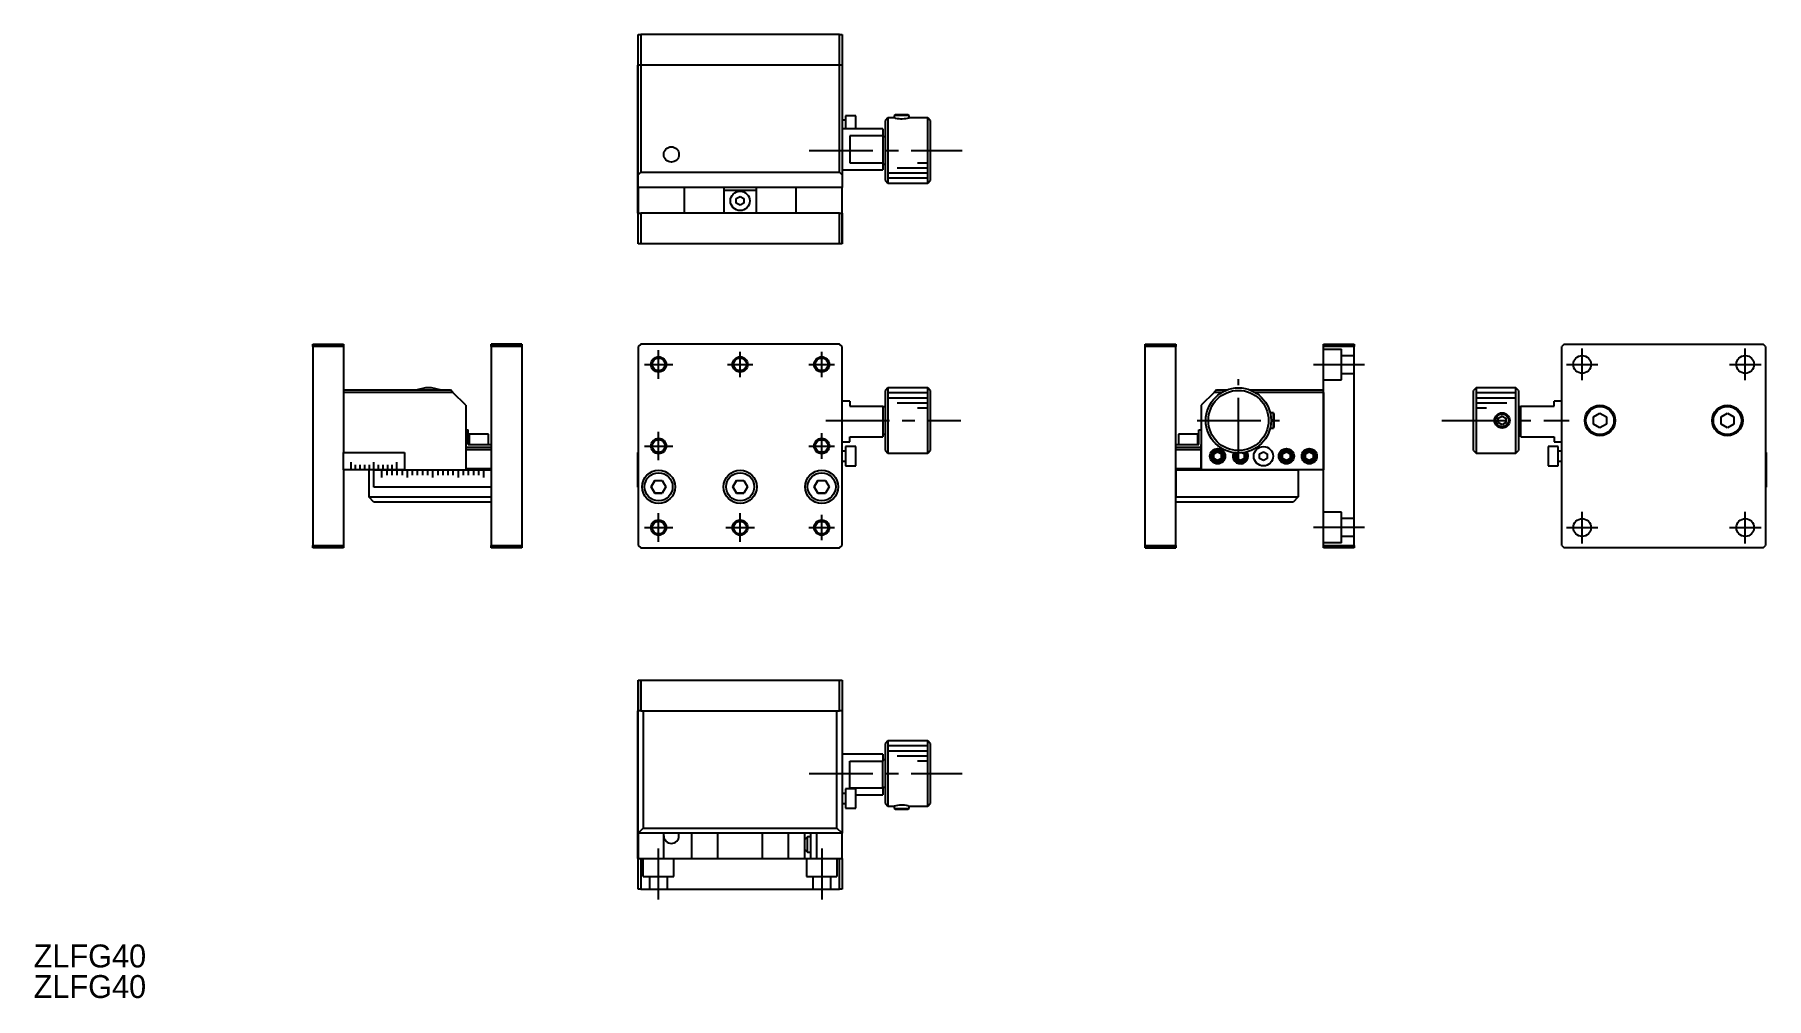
# Model space of a CAD drawing. Extents: x 55 to 395, y 7 to 196.
import ezdxf

# ---------------------------------------------------------------- set-up
doc = ezdxf.new("R2010")
doc.units = 0
doc.header["$LTSCALE"] = 10
doc.linetypes.add('CENTER', pattern=[2, 1.25, -0.25, 0.25, -0.25])
doc.linetypes.add('DASHED', pattern=[3.5, 2, -1.5])
doc.layers.get('0').update_dxf_attribs({"linetype": 'CONTINUOUS'})
doc.layers.add('CENTER', color=1, linetype='CENTER')
doc.styles.get("Standard").update_dxf_attribs({"font": 'FGP教科書体NT-M'})

msp = doc.modelspace()

# ---------------------------------------------------------------- linework, layer by layer
at = {"color": 7, "linetype": 'CONTINUOUS'}
for p, q in [((173.213137, 190.156181), (173.213137, 196.156181)), ((173.213137, 196.156181), (173.713137, 196.156181)), ((173.713137, 196.156181), (173.713137, 190.156181)), ((212.713137, 196.156181), (173.713137, 196.156181)), ((212.713137, 190.156181), (212.713137, 196.156181)), ((212.713137, 196.156181), (213.213137, 196.156181)), ((213.213137, 196.156181), (213.213137, 190.156181)), ((173.063137, 190.156181), (173.063137, 178.156181)), ((173.063137, 190.156181), (173.213137, 190.156181)), ((173.713137, 190.156181), (173.213137, 190.156181)), ((173.213137, 168.656181), (173.213137, 190.156181)), ((212.713137, 190.156181), (173.713137, 190.156181)), ((173.713137, 190.156181), (173.713137, 169.156181)), ((213.213137, 190.156181), (212.713137, 190.156181)), ((212.713137, 169.156181), (212.713137, 190.156181)), ((213.213137, 190.156181), (213.213137, 168.656181)), ((213.913137, 180.256181), (213.913137, 177.656181)), ((215.913137, 180.256181), (213.913137, 180.256181)), ((215.913137, 177.656181), (215.913137, 180.256181)), ((223.663137, 180.444048), (223.413137, 180.319048)), ((226.413137, 180.319048), (223.413137, 180.319048)), ((223.413137, 180.319048), (223.413137, 179.844068)), ((226.163137, 180.444048), (223.663137, 180.444048)), ((226.413137, 180.319048), (226.163137, 180.444048)), ((226.413137, 179.844068), (226.413137, 180.319048)), ((173.063137, 178.156181), (173.213137, 178.156181)), ((173.063137, 178.146181), (173.063137, 177.656181)), ((173.063137, 177.656181), (173.063137, 176.656181)), ((213.913137, 179.356181), (213.213137, 179.356181)), ((221.213137, 177.656181), (213.213137, 177.656181)), ((221.213137, 177.656181), (221.213137, 176.301932)), ((222.213137, 179.844048), (221.713137, 179.344048)), ((221.713137, 167.544048), (221.713137, 179.344048)), ((222.213137, 179.844048), (222.213137, 167.044048)), ((223.413137, 179.844048), (222.213137, 179.844048)), ((230.013137, 179.844048), (226.413137, 179.844048)), ((230.013137, 167.044048), (230.013137, 179.844048)), ((230.513137, 179.344048), (230.013137, 179.844048)), ((230.513137, 179.344048), (230.513137, 167.544048)), ((173.063137, 176.656181), (173.063137, 175.656181)), ((173.063137, 175.656181), (173.063137, 174.656181)), ((173.063137, 174.656181), (173.063137, 173.656181)), ((173.063137, 173.656181), (173.063137, 172.656181)), ((214.713137, 176.301932), (214.713137, 171.010429)), ((221.213137, 176.301932), (214.713137, 176.301932)), ((221.213137, 176.301932), (221.213137, 171.010429)), ((221.713137, 176.144048), (221.213137, 176.144048)), ((173.063137, 172.656181), (173.063137, 171.656181)), ((173.063137, 171.656181), (173.063137, 170.656181)), ((173.063137, 170.656181), (173.063137, 169.656181)), ((214.713137, 171.010429), (221.213137, 171.010429)), ((221.213137, 171.010429), (221.213137, 169.656181)), ((221.213137, 170.744048), (221.713137, 170.744048)), ((173.063137, 169.656181), (173.063137, 168.656181)), ((173.063137, 168.656181), (173.063137, 167.656181)), ((173.063137, 167.656181), (173.063137, 166.656181)), ((173.063137, 166.656181), (173.063137, 165.656181)), ((173.213137, 168.656181), (173.713137, 169.156181)), ((173.213137, 166.156181), (173.213137, 168.656181)), ((173.713137, 169.156181), (212.713137, 169.156181)), ((212.713137, 169.156181), (213.213137, 168.656181)), ((213.213137, 169.656181), (221.213137, 169.656181)), ((213.213137, 168.656181), (213.213137, 166.156181)), ((221.713137, 167.544048), (222.213137, 167.044048)), ((222.213137, 167.044048), (230.013137, 167.044048)), ((230.013137, 167.044048), (230.513137, 167.544048)), ((173.063137, 165.656181), (173.063137, 164.656181)), ((173.063137, 164.656181), (173.063137, 163.656181)), ((173.063137, 163.656181), (173.063137, 162.656181)), ((173.213137, 166.156181), (173.213137, 161.156181)), ((213.213137, 166.156181), (173.213137, 166.156181)), ((173.213137, 166.156181), (173.213137, 161.156181)), ((182.213137, 166.156181), (182.213137, 161.156181)), ((190.013137, 166.156181), (190.013137, 165.656181)), ((190.013137, 165.656181), (196.413137, 165.656181)), ((190.013137, 165.656181), (190.013137, 161.156181)), ((192.463137, 163.989193), (193.213137, 164.422206)), ((192.463137, 163.123168), (192.463137, 163.989193)), ((193.213137, 162.690155), (192.463137, 163.123168)), ((193.213137, 164.422206), (193.963137, 163.989193)), ((193.963137, 163.123168), (193.213137, 162.690155)), ((193.963137, 163.989193), (193.963137, 163.123168)), ((196.413137, 165.656181), (196.413137, 166.156181)), ((196.413137, 161.156181), (196.413137, 165.656181)), ((204.213137, 161.156181), (204.213137, 166.156181)), ((213.213137, 161.156181), (213.213137, 166.156181)), ((173.063137, 162.656181), (173.063137, 161.156181)), ((173.063137, 161.156181), (173.213137, 161.156181)), ((173.213137, 155.156181), (173.213137, 161.156181)), ((173.213137, 161.156181), (173.713137, 161.156181)), ((173.713137, 161.156181), (173.713137, 155.156181)), ((212.713137, 161.156181), (173.713137, 161.156181)), ((212.713137, 155.156181), (212.713137, 161.156181)), ((212.713137, 161.156181), (213.213137, 161.156181)), ((213.213137, 155.156181), (213.213137, 161.156181)), ((213.213137, 161.156181), (213.213137, 155.156181)), ((173.713137, 155.156181), (173.213137, 155.156181)), ((212.713137, 155.156181), (173.713137, 155.156181)), ((213.213137, 155.156181), (212.713137, 155.156181)), ((109.357375, 135.474184), (115.357375, 135.474184)), ((109.357375, 134.974184), (109.357375, 135.474184)), ((115.357375, 134.974184), (109.357375, 134.974184)), ((109.357375, 134.974184), (109.357375, 95.974184)), ((115.357375, 135.474184), (115.357375, 134.974184)), ((115.357375, 134.974184), (115.357375, 125.974184)), ((144.357375, 134.974184), (144.357375, 135.474184)), ((144.357375, 135.474184), (150.357375, 135.474184)), ((150.357375, 135.474184), (144.357375, 135.474184)), ((150.357375, 134.974184), (144.357375, 134.974184)), ((144.357375, 134.974184), (144.357375, 110.774184)), ((150.357375, 135.474184), (150.357375, 134.974184)), ((150.357375, 134.974184), (150.357375, 95.974184)), ((173.713137, 135.474184), (173.213137, 134.974184)), ((173.213137, 134.974184), (173.213137, 95.974184)), ((212.713137, 135.474184), (173.713137, 135.474184)), ((213.213137, 134.974184), (212.713137, 135.474184)), ((213.213137, 95.974184), (213.213137, 134.974184)), ((272.708508, 135.474184), (278.708508, 135.474184)), ((272.708508, 134.974184), (272.708508, 135.474184)), ((278.708508, 134.974184), (272.708508, 134.974184)), ((272.708508, 95.974184), (272.708508, 134.974184)), ((278.708508, 135.474184), (278.708508, 134.974184)), ((278.708508, 110.774184), (278.708508, 134.974184)), ((307.708508, 135.474184), (313.708508, 135.474184)), ((307.708508, 134.974184), (307.708508, 135.474184)), ((313.708508, 134.974184), (307.708508, 134.974184)), ((307.708508, 125.974184), (307.708508, 134.974184)), ((313.708508, 135.474184), (313.708508, 134.974184)), ((313.708508, 95.974184), (313.708508, 134.974184)), ((354.945854, 135.474184), (354.445854, 134.974184)), ((354.445854, 95.974184), (354.445854, 134.974184)), ((354.945854, 135.474184), (393.945854, 135.474184)), ((394.445854, 134.974184), (393.945854, 135.474184)), ((394.445854, 134.974184), (394.445854, 95.974184)), ((115.357375, 126.474184), (136.357375, 126.474184)), ((115.357375, 125.974184), (115.357375, 114.174184)), ((115.357375, 125.974184), (115.357375, 114.174184)), ((136.857375, 125.974184), (115.357375, 125.974184)), ((136.857375, 125.974184), (136.357375, 126.474184)), ((139.357375, 123.474184), (136.857375, 125.974184)), ((222.213137, 126.886316), (221.713137, 126.386316)), ((221.713137, 120.486316), (221.713137, 126.386316)), ((230.013137, 126.886316), (222.213137, 126.886316)), ((222.213137, 126.886316), (222.213137, 120.486316)), ((230.513137, 126.386316), (230.013137, 126.886316)), ((230.013137, 114.086316), (230.013137, 126.886316)), ((230.513137, 126.386316), (230.513137, 114.586316)), ((286.208508, 125.974184), (283.708508, 123.474184)), ((286.708508, 126.474184), (286.208508, 125.974184)), ((287.703459, 125.974184), (286.208508, 125.974184)), ((286.708508, 126.474184), (288.736855, 126.474184)), ((293.255898, 126.474184), (307.708508, 126.474184)), ((307.708508, 125.974184), (294.289293, 125.974184)), ((307.708508, 110.774184), (307.708508, 125.974184)), ((307.708508, 125.974184), (307.708508, 110.774184)), ((337.645854, 126.886316), (337.145854, 126.386316)), ((337.145854, 120.486316), (337.145854, 126.386316)), ((345.445854, 126.886316), (337.645854, 126.886316)), ((337.645854, 126.886316), (337.645854, 120.486316)), ((345.945854, 126.386316), (345.445854, 126.886316)), ((345.445854, 114.086316), (345.445854, 126.886316)), ((345.945854, 126.386316), (345.945854, 114.586316)), ((139.357375, 123.474184), (139.357375, 110.774184)), ((214.713137, 124.274184), (213.213137, 124.274184)), ((214.713137, 124.274184), (214.713137, 123.274184)), ((214.713137, 123.274184), (221.213137, 123.274184)), ((221.213137, 123.274184), (221.213137, 117.274184)), ((221.713137, 123.186316), (221.213137, 123.186316)), ((283.708508, 123.474184), (283.708508, 110.774184)), ((346.445854, 123.186316), (345.945854, 123.186316)), ((346.445854, 117.274184), (346.445854, 123.274184)), ((346.445854, 123.274184), (352.945854, 123.274184)), ((352.945854, 123.274184), (352.945854, 124.274184)), ((354.445854, 124.274184), (352.945854, 124.274184)), ((221.713137, 114.586316), (221.713137, 120.486316)), ((222.213137, 120.486316), (222.213137, 114.086316)), ((297.218242, 118.986316), (297.871376, 118.986316)), ((297.871376, 121.986316), (297.218256, 121.986316)), ((297.871376, 120.486316), (297.871376, 121.986316)), ((297.996376, 121.736316), (297.871376, 121.986316)), ((297.871376, 118.986316), (297.871376, 120.486316)), ((297.871376, 118.986316), (297.996376, 119.236316)), ((297.996376, 120.486316), (297.996376, 121.736316)), ((297.996376, 119.236316), (297.996376, 120.486316)), ((337.145854, 114.586316), (337.145854, 120.486316)), ((337.645854, 120.486316), (337.645854, 114.086316)), ((341.995854, 120.919329), (342.745854, 121.352342)), ((341.995854, 120.053304), (341.995854, 120.919329)), ((342.745854, 119.620291), (341.995854, 120.053304)), ((342.745854, 121.352342), (343.495854, 120.919329)), ((343.495854, 120.053304), (342.745854, 119.620291)), ((343.495854, 120.919329), (343.495854, 120.053304)), ((360.695854, 121.195872), (361.945854, 121.91756)), ((360.695854, 119.752496), (360.695854, 121.195872)), ((361.945854, 119.030809), (360.695854, 119.752496)), ((361.945854, 121.91756), (363.195854, 121.195872)), ((363.195854, 119.752496), (361.945854, 119.030809)), ((363.195854, 121.195872), (363.195854, 119.752496)), ((385.695854, 121.195872), (386.945854, 121.91756)), ((385.695854, 119.752496), (385.695854, 121.195872)), ((386.945854, 119.030809), (385.695854, 119.752496)), ((386.945854, 121.91756), (388.195854, 121.195872)), ((388.195854, 119.752496), (386.945854, 119.030809)), ((388.195854, 121.195872), (388.195854, 119.752496)), ((139.357375, 118.624184), (139.857375, 118.624184)), ((139.857375, 115.774184), (139.857375, 118.624184)), ((139.857375, 115.774184), (144.357375, 115.774184)), ((141.957375, 117.774184), (140.057375, 117.774184)), ((140.057375, 117.774184), (140.057375, 115.774184)), ((143.857375, 117.774184), (141.957375, 117.774184)), ((143.857375, 115.774184), (143.857375, 117.774184)), ((213.213137, 116.274184), (214.713137, 116.274184)), ((214.713137, 116.274184), (214.713137, 117.274184)), ((214.713137, 117.274184), (221.213137, 117.274184)), ((221.213137, 117.786316), (221.713137, 117.786316)), ((278.708508, 115.774184), (283.208508, 115.774184)), ((283.008508, 117.774184), (279.208508, 117.774184)), ((279.208508, 117.774184), (279.208508, 115.774184)), ((283.008508, 115.774184), (283.008508, 117.774184)), ((283.208508, 115.774184), (283.208508, 118.624184)), ((283.208508, 118.624184), (283.708508, 118.624184)), ((283.708508, 111.274184), (283.708508, 115.774184)), ((345.945854, 117.786316), (346.445854, 117.786316)), ((346.445854, 117.274184), (352.945854, 117.274184)), ((352.945854, 117.274184), (352.945854, 116.274184)), ((352.945854, 116.274184), (354.445854, 116.274184)), ((115.357375, 110.774184), (115.357375, 114.174184)), ((115.357375, 114.174184), (127.357375, 114.174184)), ((127.357375, 114.174184), (127.357375, 110.774184)), ((139.357375, 115.274184), (144.357375, 115.274184)), ((144.357375, 114.695723), (139.357375, 114.695723)), ((173.063137, 114.174184), (173.213137, 114.174184)), ((173.063137, 114.174184), (173.063137, 110.774184)), ((213.913137, 114.474184), (213.213137, 114.474184)), ((213.213137, 112.474184), (213.913137, 112.474184)), ((215.913137, 115.374184), (213.913137, 115.374184)), ((213.913137, 115.374184), (213.913137, 111.574184)), ((215.913137, 111.574184), (215.913137, 115.374184)), ((221.713137, 114.586316), (222.213137, 114.086316)), ((222.213137, 114.086316), (230.013137, 114.086316)), ((230.013137, 114.086316), (230.513137, 114.586316)), ((278.708508, 115.274184), (283.708508, 115.274184)), ((283.708508, 114.695723), (278.708508, 114.695723)), ((286.158508, 113.907197), (286.908508, 114.34021)), ((286.158508, 113.041172), (286.158508, 113.907197)), ((286.908508, 112.608159), (286.158508, 113.041172)), ((286.908508, 114.34021), (287.658508, 113.907197)), ((287.658508, 113.907197), (286.908508, 114.34021)), ((287.658508, 113.041172), (286.908508, 112.608159)), ((286.908508, 112.608159), (287.658508, 113.041172)), ((287.658508, 113.907197), (287.658508, 113.041172)), ((287.658508, 113.041172), (287.658508, 113.907197)), ((290.658508, 113.907197), (290.968854, 114.086375)), ((290.658508, 113.041172), (290.658508, 113.907197)), ((291.408508, 112.608159), (290.658508, 113.041172)), ((292.158508, 113.041172), (291.408508, 112.608159)), ((291.408508, 112.608159), (292.158508, 113.041172)), ((291.767505, 114.132942), (292.158508, 113.907197)), ((292.158508, 113.907197), (291.767505, 114.132942)), ((292.158508, 113.907197), (292.158508, 113.041172)), ((292.158508, 113.041172), (292.158508, 113.907197)), ((295.158508, 113.907197), (295.908508, 114.34021)), ((295.158508, 113.041172), (295.158508, 113.907197)), ((295.908508, 112.608159), (295.158508, 113.041172)), ((295.908508, 114.34021), (296.658508, 113.907197)), ((296.658508, 113.041172), (295.908508, 112.608159)), ((296.658508, 113.907197), (296.658508, 113.041172)), ((299.658508, 113.907197), (300.408508, 114.34021)), ((299.658508, 113.041172), (299.658508, 113.907197)), ((300.408508, 112.608159), (299.658508, 113.041172)), ((300.408508, 114.34021), (301.158508, 113.907197)), ((301.158508, 113.041172), (300.408508, 112.608159)), ((301.158508, 113.907197), (301.158508, 113.041172)), ((304.158508, 113.907197), (304.908508, 114.34021)), ((304.158508, 113.041172), (304.158508, 113.907197)), ((304.908508, 112.608159), (304.158508, 113.041172)), ((304.908508, 114.34021), (305.658508, 113.907197)), ((305.658508, 113.041172), (304.908508, 112.608159)), ((305.658508, 113.907197), (305.658508, 113.041172)), ((337.145854, 114.586316), (337.645854, 114.086316)), ((337.645854, 114.086316), (345.445854, 114.086316)), ((345.445854, 114.086316), (345.945854, 114.586316)), ((353.745854, 115.374184), (351.745854, 115.374184)), ((351.745854, 115.374184), (351.745854, 113.474184)), ((351.745854, 113.474184), (351.745854, 111.574184)), ((353.745854, 113.474184), (353.745854, 115.374184)), ((354.445854, 114.474184), (353.745854, 114.474184)), ((353.745854, 111.574184), (353.745854, 113.474184)), ((353.745854, 112.474184), (354.445854, 112.474184)), ((394.595854, 114.174184), (394.445854, 114.174184)), ((394.595854, 110.774184), (394.595854, 114.174184)), ((116.857375, 110.774184), (115.357375, 110.774184)), ((115.357375, 110.774184), (115.357375, 95.974184)), ((117.757375, 110.774184), (116.857375, 110.774184)), ((118.657375, 110.774184), (117.757375, 110.774184)), ((119.557375, 110.774184), (118.657375, 110.774184)), ((120.457375, 110.774184), (119.557375, 110.774184)), ((120.357375, 110.774184), (120.357375, 105.474184)), ((121.347375, 110.774184), (120.457375, 110.774184)), ((121.357375, 110.774184), (121.347375, 110.774184)), ((122.257375, 110.774184), (121.357375, 110.774184)), ((121.357375, 107.374184), (121.357375, 110.774184)), ((121.357375, 110.774184), (121.367375, 110.774184)), ((121.367375, 110.774184), (122.247375, 110.774184)), ((122.247375, 110.774184), (122.257375, 110.774184)), ((122.847375, 110.774184), (122.257375, 110.774184)), ((122.257375, 110.774184), (122.267375, 110.774184)), ((122.267375, 110.774184), (122.857375, 110.774184)), ((122.857375, 110.774184), (122.847375, 110.774184)), ((122.867375, 110.774184), (122.857375, 110.774184)), ((122.857375, 110.774184), (123.147375, 110.774184)), ((123.157375, 110.774184), (122.867375, 110.774184)), ((123.147375, 110.774184), (123.157375, 110.774184)), ((123.847375, 110.774184), (123.157375, 110.774184)), ((123.157375, 110.774184), (123.167375, 110.774184)), ((123.167375, 110.774184), (123.857375, 110.774184)), ((123.857375, 110.774184), (123.847375, 110.774184)), ((123.867375, 110.774184), (123.857375, 110.774184)), ((123.857375, 110.774184), (124.047375, 110.774184)), ((124.057375, 110.774184), (123.867375, 110.774184)), ((124.047375, 110.774184), (124.057375, 110.774184)), ((124.847375, 110.774184), (124.057375, 110.774184)), ((124.057375, 110.774184), (124.067375, 110.774184)), ((124.067375, 110.774184), (124.857375, 110.774184)), ((124.857375, 110.774184), (124.847375, 110.774184)), ((124.867375, 110.774184), (124.857375, 110.774184)), ((124.857375, 110.774184), (124.947375, 110.774184)), ((124.957375, 110.774184), (124.867375, 110.774184)), ((124.947375, 110.774184), (124.957375, 110.774184)), ((125.847375, 110.774184), (124.957375, 110.774184)), ((124.957375, 110.774184), (124.967375, 110.774184)), ((124.967375, 110.774184), (125.847375, 110.774184)), ((125.857375, 110.774184), (125.847375, 110.774184)), ((125.847375, 110.774184), (125.857375, 110.774184)), ((125.867375, 110.774184), (125.857375, 110.774184)), ((125.857375, 110.774184), (125.867375, 110.774184)), ((126.847375, 110.774184), (125.867375, 110.774184)), ((125.867375, 110.774184), (126.857375, 110.774184)), ((126.857375, 110.774184), (126.847375, 110.774184)), ((126.867375, 110.774184), (126.857375, 110.774184)), ((126.857375, 110.774184), (127.357375, 110.774184)), ((127.357375, 110.774184), (126.867375, 110.774184)), ((127.357375, 110.774184), (127.367375, 110.774184)), ((127.367375, 110.774184), (127.857375, 110.774184)), ((127.857375, 110.774184), (128.857375, 110.774184)), ((128.857375, 110.774184), (129.857375, 110.774184)), ((129.857375, 110.774184), (130.857375, 110.774184)), ((130.857375, 110.774184), (131.857375, 110.774184)), ((131.857375, 110.774184), (132.857375, 110.774184)), ((132.857375, 110.774184), (133.857375, 110.774184)), ((133.857375, 110.774184), (134.857375, 110.774184)), ((134.857375, 110.774184), (135.857375, 110.774184)), ((135.857375, 110.774184), (136.857375, 110.774184)), ((136.857375, 110.774184), (137.857375, 110.774184)), ((137.857375, 110.774184), (138.857375, 110.774184)), ((138.857375, 110.774184), (139.857375, 110.774184)), ((144.357375, 110.974184), (139.357375, 110.974184)), ((139.857375, 110.774184), (140.857375, 110.774184)), ((140.857375, 110.774184), (141.857375, 110.774184)), ((141.857375, 110.774184), (142.857375, 110.774184)), ((142.857375, 110.774184), (144.357375, 110.774184)), ((144.357375, 110.774184), (144.357375, 107.374184)), ((173.063137, 110.774184), (173.213137, 110.774184)), ((173.063137, 110.774184), (173.063137, 107.374184)), ((213.913137, 111.574184), (215.913137, 111.574184)), ((283.708508, 110.974184), (278.708508, 110.974184)), ((278.708508, 110.774184), (283.708508, 110.774184)), ((278.708508, 110.774184), (278.708508, 108.974184)), ((278.708508, 105.474184), (278.708508, 110.774184)), ((278.708508, 108.974184), (278.708508, 105.474184)), ((302.708508, 110.774184), (283.708508, 110.774184)), ((283.708508, 110.774184), (302.708508, 110.774184)), ((307.708508, 110.774184), (302.708508, 110.774184)), ((302.708508, 110.774184), (302.708508, 105.474184)), ((307.708508, 95.974184), (307.708508, 110.774184)), ((351.745854, 111.574184), (353.745854, 111.574184)), ((394.595854, 110.774184), (394.445854, 110.774184)), ((394.595854, 107.374184), (394.595854, 110.774184)), ((120.357375, 105.474184), (144.357375, 105.474184)), ((121.357375, 104.474184), (120.357375, 105.474184)), ((144.357375, 107.374184), (121.357375, 107.374184)), ((144.357375, 107.374184), (144.357375, 105.474184)), ((144.357375, 107.374184), (144.357375, 105.474184)), ((144.357375, 105.474184), (144.357375, 95.974184)), ((173.063137, 107.374184), (173.213137, 107.374184)), ((175.769761, 107.474184), (176.491449, 108.724184)), ((176.491449, 108.724184), (175.769761, 107.474184)), ((176.491449, 106.224184), (175.769761, 107.474184)), ((175.769761, 107.474184), (176.491449, 106.224184)), ((176.491449, 108.724184), (177.934825, 108.724184)), ((177.934825, 106.224184), (176.491449, 106.224184)), ((176.491449, 106.224184), (177.934825, 106.224184)), ((177.934825, 108.724184), (178.656513, 107.474184)), ((178.656513, 107.474184), (177.934825, 106.224184)), ((191.769761, 107.474184), (192.491449, 108.724184)), ((192.491449, 108.724184), (191.769761, 107.474184)), ((192.491449, 106.224184), (191.769761, 107.474184)), ((191.769761, 107.474184), (192.491449, 106.224184)), ((192.491449, 108.724184), (193.934825, 108.724184)), ((193.934825, 106.224184), (192.491449, 106.224184)), ((192.491449, 106.224184), (193.934825, 106.224184)), ((193.934825, 108.724184), (194.656513, 107.474184)), ((194.656513, 107.474184), (193.934825, 106.224184)), ((207.769761, 107.474184), (208.491449, 108.724184)), ((208.491449, 108.724184), (207.769761, 107.474184)), ((208.491449, 106.224184), (207.769761, 107.474184)), ((207.769761, 107.474184), (208.491449, 106.224184)), ((208.491449, 108.724184), (209.934825, 108.724184)), ((209.934825, 106.224184), (208.491449, 106.224184)), ((208.491449, 106.224184), (209.934825, 106.224184)), ((209.934825, 108.724184), (210.656513, 107.474184)), ((210.656513, 107.474184), (209.934825, 106.224184)), ((278.708508, 105.474184), (302.708508, 105.474184)), ((278.708508, 95.974184), (278.708508, 105.474184)), ((302.708508, 105.474184), (301.708508, 104.474184)), ((394.595854, 107.374184), (394.445854, 107.374184)), ((144.357375, 104.474184), (121.357375, 104.474184)), ((301.708508, 104.474184), (278.708508, 104.474184)), ((109.357375, 95.474184), (109.357375, 95.974184)), ((109.357375, 95.974184), (115.357375, 95.974184)), ((115.357375, 95.474184), (109.357375, 95.474184)), ((115.357375, 95.974184), (115.357375, 95.474184)), ((144.357375, 95.974184), (150.357375, 95.974184)), ((144.357375, 95.474184), (144.357375, 95.974184)), ((150.357375, 95.474184), (144.357375, 95.474184)), ((150.357375, 95.974184), (150.357375, 95.474184)), ((173.213137, 95.974184), (173.713137, 95.474184)), ((173.713137, 95.474184), (212.713137, 95.474184)), ((212.713137, 95.474184), (213.213137, 95.974184)), ((272.708508, 95.974184), (278.708508, 95.974184)), ((272.708508, 95.474184), (272.708508, 95.974184)), ((278.708508, 95.474184), (272.708508, 95.474184)), ((272.708508, 95.474184), (278.708508, 95.474184)), ((278.708508, 95.974184), (278.708508, 95.474184)), ((307.708508, 95.974184), (313.708508, 95.974184)), ((307.708508, 95.474184), (307.708508, 95.974184)), ((313.708508, 95.474184), (307.708508, 95.474184)), ((313.708508, 95.974184), (313.708508, 95.474184)), ((354.445854, 95.974184), (354.945854, 95.474184)), ((393.945854, 95.474184), (354.945854, 95.474184)), ((393.945854, 95.474184), (394.445854, 95.974184)), ((173.213137, 69.539513), (173.213137, 63.539513)), ((173.213137, 63.539513), (173.213137, 69.539513)), ((173.213137, 69.539513), (173.713137, 69.539513)), ((173.713137, 69.539513), (173.713137, 63.539513)), ((173.713137, 69.539513), (212.713137, 69.539513)), ((212.713137, 63.539513), (212.713137, 69.539513)), ((212.713137, 69.539513), (213.213137, 69.539513)), ((213.213137, 69.539513), (213.213137, 63.539513)), ((173.063137, 63.539513), (173.213137, 63.539513)), ((173.063137, 63.539513), (173.063137, 40.539513)), ((173.213137, 39.539513), (173.213137, 63.539513)), ((173.713137, 63.539513), (173.213137, 63.539513)), ((173.713137, 63.539513), (212.713137, 63.539513)), ((174.213137, 63.539513), (174.213137, 40.539513)), ((212.213137, 40.539513), (212.213137, 63.539513)), ((213.213137, 63.539513), (212.713137, 63.539513)), ((213.213137, 63.539513), (213.213137, 39.539513)), ((221.213137, 55.039513), (213.213137, 55.039513)), ((221.213137, 55.039513), (221.213137, 53.685264)), ((222.213137, 57.651645), (221.713137, 57.151645)), ((221.713137, 45.351645), (221.713137, 57.151645)), ((222.213137, 57.651645), (222.213137, 44.851645)), ((230.013137, 57.651645), (222.213137, 57.651645)), ((230.013137, 44.851645), (230.013137, 57.651645)), ((230.513137, 57.151645), (230.013137, 57.651645)), ((230.513137, 57.151645), (230.513137, 45.351645)), ((214.713137, 53.685264), (221.213137, 53.685264)), ((214.713137, 48.393762), (214.713137, 53.685264)), ((221.713137, 53.951645), (221.213137, 53.951645)), ((221.213137, 48.393762), (221.213137, 53.685264)), ((213.913137, 48.239513), (213.913137, 44.439513)), ((215.913137, 48.239513), (213.913137, 48.239513)), ((221.213137, 48.393762), (214.713137, 48.393762)), ((215.913137, 44.439513), (215.913137, 48.239513)), ((221.213137, 48.551645), (221.713137, 48.551645)), ((221.213137, 48.393762), (221.213137, 47.039513)), ((213.913137, 47.339513), (213.213137, 47.339513)), ((213.213137, 45.339513), (213.913137, 45.339513)), ((213.913137, 44.439513), (215.913137, 44.439513)), ((215.913137, 47.039513), (221.213137, 47.039513)), ((221.713137, 45.351645), (222.213137, 44.851645)), ((222.213137, 44.851645), (223.413137, 44.851645)), ((223.413137, 44.851626), (223.413137, 44.376645)), ((223.413137, 44.376645), (226.413137, 44.376645)), ((223.413137, 44.376645), (223.663137, 44.251645)), ((223.663137, 44.251645), (226.163137, 44.251645)), ((226.163137, 44.251645), (226.413137, 44.376645)), ((226.413137, 44.851645), (230.013137, 44.851645)), ((226.413137, 44.376645), (226.413137, 44.851626)), ((230.013137, 44.851645), (230.513137, 45.351645)), ((173.063137, 40.539513), (173.213137, 40.539513)), ((173.063137, 40.529513), (173.063137, 39.639513)), ((173.063137, 39.639513), (173.063137, 38.739513)), ((173.063137, 38.739513), (173.063137, 37.839513)), ((173.063137, 37.839513), (173.063137, 36.939513)), ((174.213137, 40.539513), (173.213137, 39.539513)), ((173.213137, 39.539513), (173.213137, 34.539513)), ((173.213137, 39.539513), (173.213137, 34.539513)), ((213.213137, 39.539513), (173.213137, 39.539513)), ((174.213137, 40.539513), (212.213137, 40.539513)), ((178.213137, 34.539513), (178.213137, 39.539513)), ((181.213137, 39.039513), (181.213137, 39.539513)), ((183.713137, 34.539513), (183.713137, 39.539513)), ((188.813137, 34.539513), (188.813137, 39.539513)), ((197.613137, 34.539513), (197.613137, 39.539513)), ((202.713137, 34.539513), (202.713137, 39.539513)), ((205.913137, 34.539513), (205.913137, 39.539513)), ((206.163137, 38.589513), (205.913137, 38.339513)), ((206.413137, 38.839513), (206.163137, 38.589513)), ((206.413137, 35.839513), (206.413137, 38.839513)), ((207.013118, 38.839513), (206.413137, 38.839513)), ((207.013137, 39.539513), (207.013137, 34.539513)), ((208.213137, 39.539513), (208.213137, 34.539513)), ((213.213137, 39.539513), (212.213137, 40.539513)), ((213.213137, 34.539513), (213.213137, 39.539513)), ((173.063137, 36.939513), (173.063137, 36.039513)), ((173.063137, 36.039513), (173.063137, 34.539513)), ((173.063137, 34.539513), (173.213137, 34.539513)), ((173.213137, 28.539513), (173.213137, 34.539513)), ((173.213137, 34.539513), (173.713137, 34.539513)), ((173.713137, 34.539513), (173.713137, 28.539513)), ((173.713137, 34.539513), (212.713137, 34.539513)), ((205.913137, 36.339513), (206.163137, 36.089513)), ((206.163137, 36.089513), (206.413137, 35.839513)), ((206.413137, 35.839513), (207.013118, 35.839513)), ((212.713137, 28.539513), (212.713137, 34.539513)), ((212.713137, 34.539513), (213.213137, 34.539513)), ((213.213137, 34.539513), (213.213137, 28.539513)), ((173.713137, 28.539513), (173.213137, 28.539513)), ((173.713137, 28.539513), (212.713137, 28.539513)), ((213.213137, 28.539513), (212.713137, 28.539513))]:
    msp.add_line(p, q, dxfattribs=at)
at = {"color": 3, "linetype": 'CONTINUOUS'}
for p, q in [((223.65304, 179.792108), (223.413142, 179.844048)), ((224.013137, 170.044048), (230.013137, 170.044048)), ((228.013137, 171.044048), (230.013137, 171.044048)), ((222.213137, 169.044048), (230.013137, 169.044048)), ((222.213137, 168.044048), (230.013137, 168.044048)), ((230.013137, 125.886316), (222.213137, 125.886316)), ((345.445854, 125.886316), (337.645854, 125.886316)), ((230.013137, 124.886316), (222.213137, 124.886316)), ((230.013137, 123.886316), (224.013137, 123.886316)), ((230.013137, 122.886316), (228.013137, 122.886316)), ((345.445854, 124.886316), (337.645854, 124.886316)), ((343.645854, 123.886316), (337.645854, 123.886316)), ((339.645854, 122.886316), (337.645854, 122.886316)), ((297.218113, 118.986321), (297.218222, 118.986321)), ((116.857375, 111.774184), (116.857375, 112.274184)), ((121.357375, 111.774184), (121.357375, 112.274184)), ((125.857375, 111.774184), (125.857375, 112.274184)), ((116.857375, 110.774184), (116.857375, 111.774184)), ((117.757375, 110.774184), (117.757375, 111.774184)), ((118.657375, 110.774184), (118.657375, 111.774184)), ((119.557375, 110.774184), (119.557375, 111.774184)), ((120.457375, 110.774184), (120.457375, 111.774184)), ((121.357375, 110.774184), (121.357375, 111.774184)), ((122.257375, 110.774184), (122.257375, 111.774184)), ((122.857375, 110.774184), (122.857375, 109.774184)), ((122.857375, 109.774184), (122.857375, 109.274184)), ((123.157375, 110.774184), (123.157375, 111.774184)), ((123.857375, 110.774184), (123.857375, 109.774184)), ((124.057375, 110.774184), (124.057375, 111.774184)), ((124.857375, 110.774184), (124.857375, 109.774184)), ((124.957375, 110.774184), (124.957375, 111.774184)), ((125.857375, 110.774184), (125.857375, 111.774184)), ((125.857375, 110.774184), (125.857375, 109.774184)), ((126.857375, 110.774184), (126.857375, 109.774184)), ((127.857375, 110.774184), (127.857375, 109.774184)), ((127.857375, 109.774184), (127.857375, 109.274184)), ((128.857375, 110.774184), (128.857375, 109.774184)), ((129.857375, 110.774184), (129.857375, 109.774184)), ((130.857375, 110.774184), (130.857375, 109.774184)), ((131.857375, 110.774184), (131.857375, 109.774184)), ((132.857375, 110.774184), (132.857375, 109.774184)), ((132.857375, 109.774184), (132.857375, 109.274184)), ((133.857375, 110.774184), (133.857375, 109.774184)), ((134.857375, 110.774184), (134.857375, 109.774184)), ((135.857375, 110.774184), (135.857375, 109.774184)), ((136.857375, 110.774184), (136.857375, 109.774184)), ((137.857375, 110.774184), (137.857375, 109.774184)), ((137.857375, 109.774184), (137.857375, 109.274184)), ((138.857375, 110.774184), (138.857375, 109.774184)), ((139.857375, 110.774184), (139.857375, 109.774184)), ((140.857375, 110.774184), (140.857375, 109.774184)), ((141.857375, 110.774184), (141.857375, 109.774184)), ((142.857375, 110.774184), (142.857375, 109.774184)), ((142.857375, 109.774184), (142.857375, 109.274184)), ((230.013137, 56.651645), (222.213137, 56.651645)), ((230.013137, 55.651645), (222.213137, 55.651645)), ((230.013137, 54.651645), (224.013137, 54.651645)), ((230.013137, 53.651645), (228.013137, 53.651645)), ((223.413142, 44.851645), (223.433198, 44.856316)), ((226.173394, 44.903554), (226.413132, 44.851645))]:
    msp.add_line(p, q, dxfattribs=at)
at = {"color": 3, "linetype": 'DASHED'}
for p, q in [((307.708508, 134.474184), (311.208508, 134.474184)), ((311.208508, 128.474184), (311.208508, 134.474184)), ((311.208508, 133.224184), (313.708508, 133.224184)), ((311.208508, 129.724184), (313.708508, 129.724184)), ((307.708508, 128.474184), (311.208508, 128.474184)), ((311.208508, 102.474184), (307.708508, 102.474184)), ((311.208508, 96.474184), (311.208508, 102.474184)), ((313.708508, 101.224184), (311.208508, 101.224184)), ((311.208508, 96.474184), (307.708508, 96.474184)), ((313.708508, 97.724184), (311.208508, 97.724184)), ((174.213137, 31.039513), (174.213137, 34.539513)), ((180.213137, 31.039513), (180.213137, 34.539513)), ((206.213137, 34.539513), (206.213137, 31.039513)), ((209.213137, 36.539513), (209.213137, 26.539513)), ((212.213137, 34.539513), (212.213137, 31.039513)), ((174.213137, 31.039513), (180.213137, 31.039513)), ((175.463137, 28.539513), (175.463137, 31.039513)), ((178.963137, 28.539513), (178.963137, 31.039513)), ((206.213137, 31.039513), (212.213137, 31.039513)), ((207.463137, 31.039513), (207.463137, 28.539513)), ((210.963137, 31.039513), (210.963137, 28.539513))]:
    msp.add_line(p, q, dxfattribs=at)
at = {"color": 7, "linetype": 'CONTINUOUS'}
for centre, radius in [((179.713137, 172.656181), 1.5), ((193.213137, 163.556181), 1.9), ((177.213137, 131.474184), 1.25), ((193.213137, 131.474184), 1.25), ((209.213137, 131.474184), 1.25), ((358.445854, 131.474184), 1.75), ((390.445854, 131.474184), 1.75), ((290.996376, 120.486316), 6.4), ((290.996376, 120.486316), 5.9), ((361.945854, 120.474184), 3), ((361.945854, 120.474184), 2.75), ((386.945854, 120.474184), 3), ((386.945854, 120.474184), 2.75), ((342.745854, 120.486316), 1.5), ((342.745854, 120.486316), 1.25), ((177.213137, 115.474184), 1.25), ((209.213137, 115.474184), 1.25), ((286.908508, 113.474184), 1.25), ((286.908508, 113.474184), 1), ((295.908508, 113.474184), 1.9), ((300.408508, 113.474184), 1.25), ((300.408508, 113.474184), 1), ((304.908508, 113.474184), 1.25), ((304.908508, 113.474184), 1), ((177.213137, 107.474184), 3.25), ((177.213137, 107.474184), 2.75), ((193.213137, 107.474184), 3.25), ((193.213137, 107.474184), 2.75), ((209.213137, 107.474184), 3.25), ((209.213137, 107.474184), 2.75), ((177.213137, 99.474184), 1.25), ((193.213137, 99.474184), 1.25), ((209.213137, 99.474184), 1.25), ((358.445854, 99.474184), 1.75), ((390.445854, 99.474184), 1.75)]:
    msp.add_circle(centre, radius, dxfattribs=at)
at = {"color": 3, "linetype": 'CONTINUOUS'}
for centre, radius in [((177.213137, 131.474184), 1.5), ((193.213137, 131.474184), 1.5), ((209.213137, 131.474184), 1.5), ((342.745854, 120.486316), 1.25), ((177.213137, 115.474184), 1.5), ((209.213137, 115.474184), 1.5), ((286.908508, 113.474184), 1.5), ((300.408508, 113.474184), 1.5), ((304.908508, 113.474184), 1.5), ((177.213137, 99.474184), 1.5), ((193.213137, 99.474184), 1.5), ((209.213137, 99.474184), 1.5)]:
    msp.add_circle(centre, radius, dxfattribs=at)
for centre, radius, start, end in [((224.915848, 186.04806), 6.382133, 258.587798, 283.568377), ((291.408508, 113.474184), 1.5, 153.069656, 0), ((291.408508, 113.474184), 1.5, 0, 33.657625), ((224.91067, 38.651323), 6.378469, 78.581924, 103.393308)]:
    msp.add_arc(centre, radius, start, end, dxfattribs=at)
at = {"color": 7, "linetype": 'CONTINUOUS'}
for centre, radius, start, end in [((132.069507, 120.486316), 6.4, 69.326005, 110.673995), ((291.408508, 113.474184), 1.25, 148.879772, 37.84751), ((291.408508, 113.474184), 1, 180, 45.251727), ((291.408508, 113.474184), 1, 141.475554, 180), ((179.713137, 39.039513), 1.5, 180, 0)]:
    msp.add_arc(centre, radius, start, end, dxfattribs=at)
at = {"layer": 'CENTER', "color": 1, "linetype": 'CENTER'}
for p, q in [((206.763137, 173.444048), (236.763137, 173.444048)), ((177.213137, 128.674184), (177.213137, 134.274184)), ((193.213137, 128.974184), (193.213137, 133.974184)), ((209.213137, 128.974184), (209.213137, 133.974184)), ((358.445854, 128.374184), (358.445854, 134.574184)), ((390.445854, 128.374184), (390.445854, 134.574184)), ((174.413137, 131.474184), (180.013137, 131.474184)), ((190.713137, 131.474184), (195.713137, 131.474184)), ((206.713137, 131.474184), (211.713137, 131.474184)), ((305.708508, 131.474184), (315.708508, 131.474184)), ((355.345854, 131.474184), (361.545854, 131.474184)), ((387.345854, 131.474184), (393.545854, 131.474184)), ((290.996376, 112.406316), (290.996376, 128.566316)), ((210.013137, 120.486316), (236.513137, 120.486316)), ((282.916376, 120.486316), (299.076376, 120.486316)), ((330.895854, 120.486316), (355.895854, 120.486316)), ((177.213137, 112.674184), (177.213137, 118.274184)), ((209.213137, 112.974184), (209.213137, 117.974184)), ((174.413137, 115.474184), (180.013137, 115.474184)), ((206.713137, 115.474184), (211.713137, 115.474184)), ((177.213137, 96.674184), (177.213137, 102.274184)), ((193.213137, 96.674184), (193.213137, 102.274184)), ((209.213137, 96.974184), (209.213137, 101.974184)), ((358.445854, 96.374184), (358.445854, 102.574184)), ((390.445854, 96.374184), (390.445854, 102.574184)), ((174.413137, 99.474184), (180.013137, 99.474184)), ((190.413137, 99.474184), (196.013137, 99.474184)), ((206.713137, 99.474184), (211.713137, 99.474184)), ((315.708508, 99.474184), (305.708508, 99.474184)), ((355.345854, 99.474184), (361.545854, 99.474184)), ((387.345854, 99.474184), (393.545854, 99.474184)), ((206.763137, 51.251645), (236.763137, 51.251645)), ((177.213137, 26.539513), (177.213137, 36.539513))]:
    msp.add_line(p, q, dxfattribs=at)

# ---------------------------------------------------------------- texts
at = {"color": 7}
for p in [(54.575301, 13.204523), (54.575301, 7.204523)]:
    msp.add_text('ZLFG40', height=4.5, dxfattribs=at).set_placement(p)

doc.saveas('drawing.dxf')
